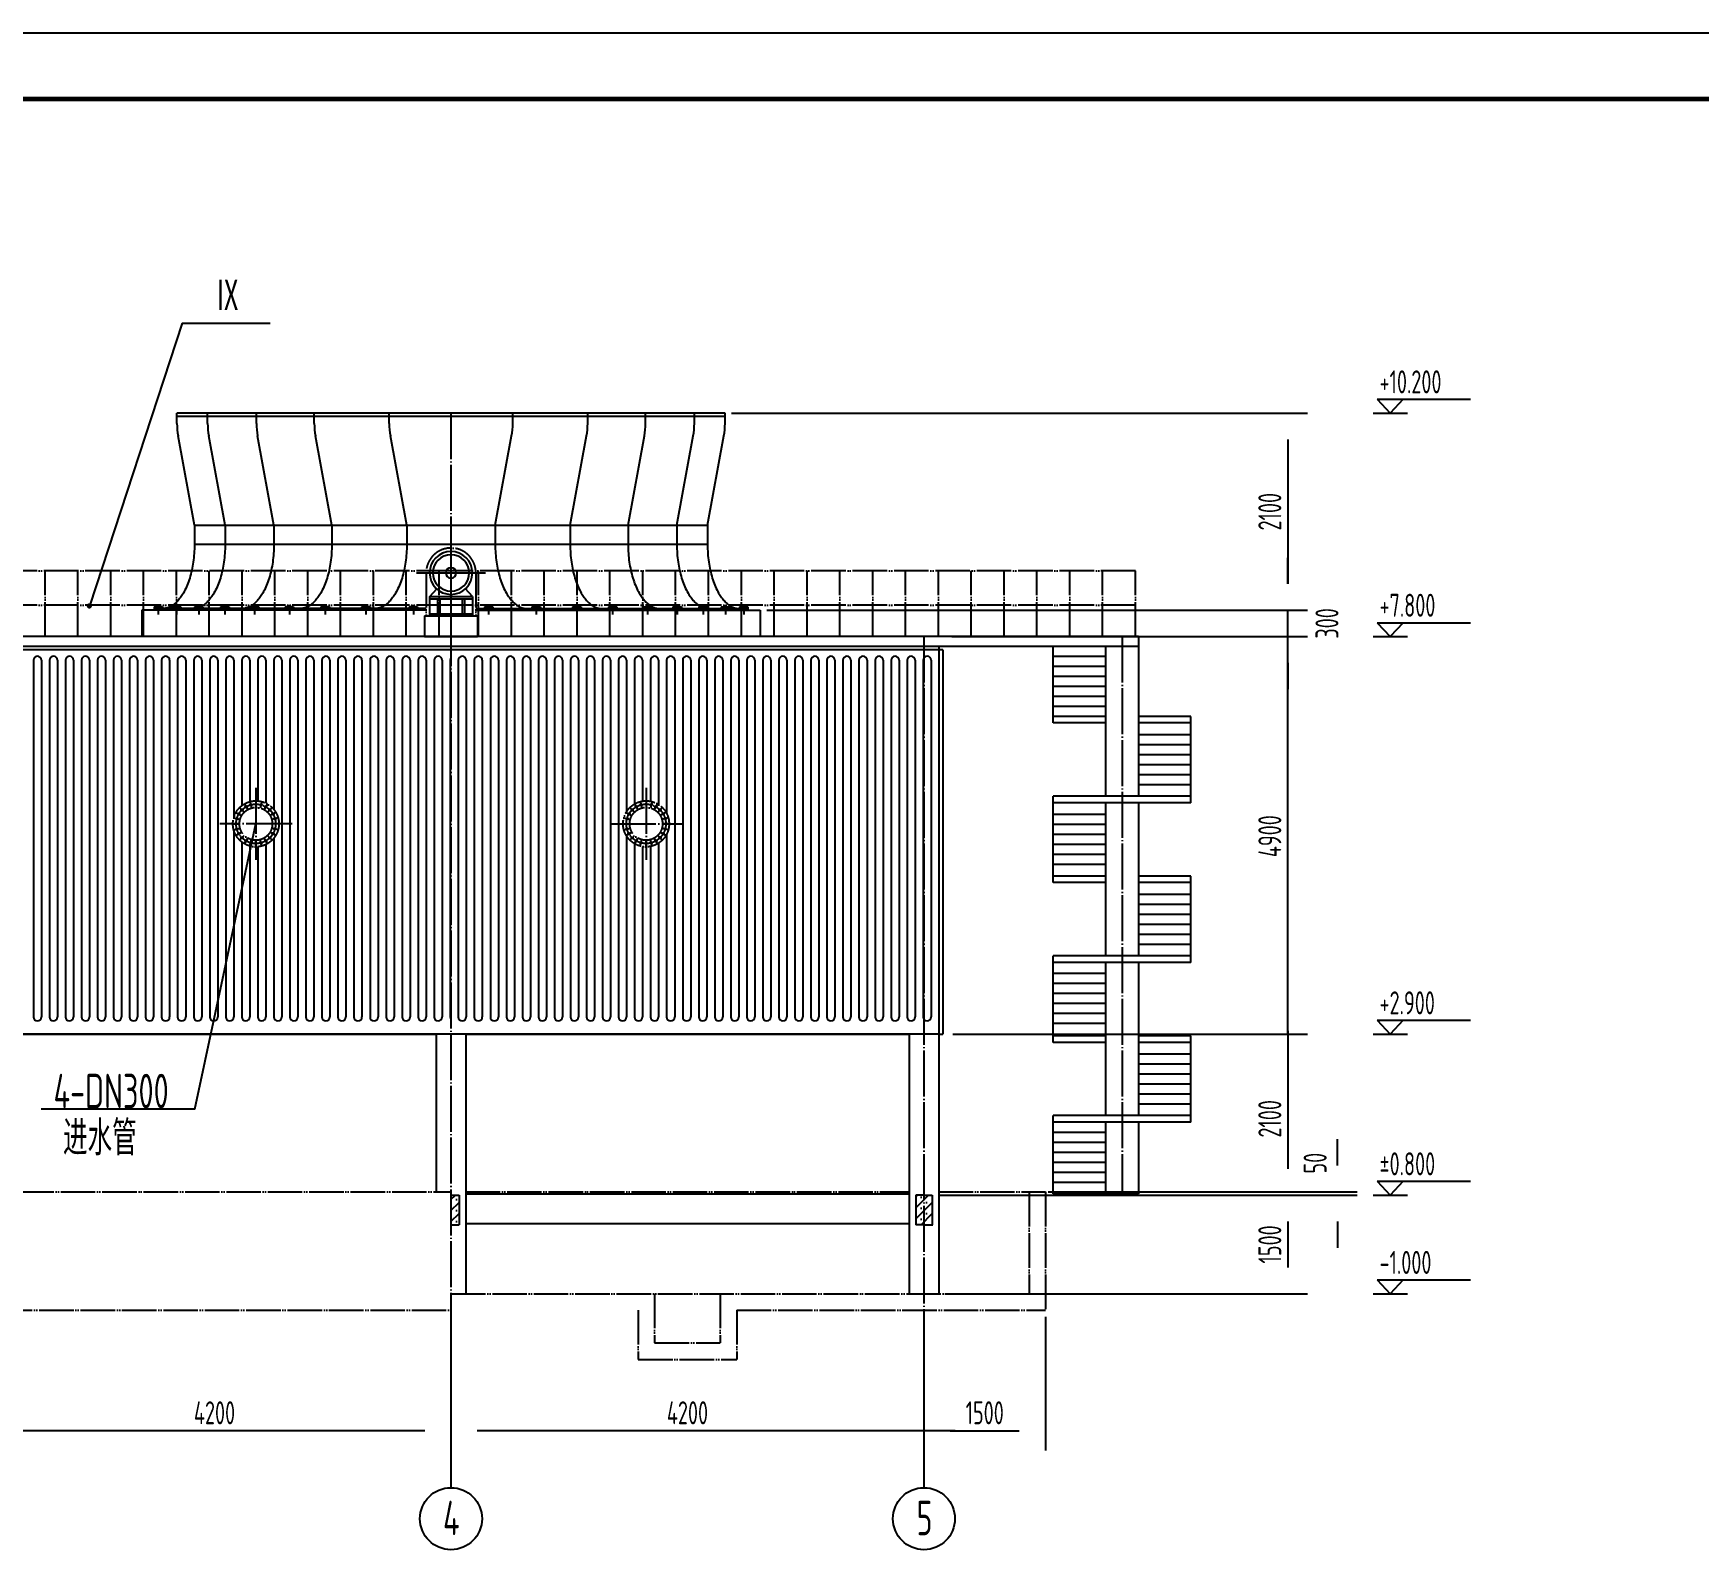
# Model space of a CAD drawing. Extents: x -1000 to 98460, y -3573 to 73239.
# Drawn here: x 23377 to 48730, y 32752 to 55827 of the extents above; entities that cross this region are included whole.
import ezdxf

# ---------------------------------------------------------------- set-up
doc = ezdxf.new("R2010")
doc.units = 0
doc.header["$LTSCALE"] = 35
doc.linetypes.add('S', pattern=[18, 15, -1, 0, -1, 0, -1])
doc.linetypes.add('Z', pattern=[22.5, 20, -1, 0.5, -1])
doc.layers.get('0').update_dxf_attribs({"linetype": 'CONTINUOUS'})
for name, color, linetype in [('2', 2, 'CONTINUOUS'), ('4', 1, 'Z'), ('5', 4, 'S'), ('6', 3, 'CONTINUOUS')]:
    doc.layers.add(name, color=color, linetype=linetype)
doc.styles.add('CXF', font='ascii.shx', dxfattribs={"width": 0.75, "bigfont": 'hz.shx'})

# ---------------------------------------------------------------- blocks, each defined once
blk = doc.blocks.new('ARROW')
at = {"layer": '6'}
blk.add_lwpolyline([(0, 0, 0, 0.2, 0), (-1, 0, 0, 0, 0), (-2, 0, 0, 0, 0)], format="xyseb", dxfattribs=at)

msp = doc.modelspace()

# ---------------------------------------------------------------- hatches: boundary and pattern name
at = {"layer": '6'}
h = msp.add_hatch(dxfattribs=at)
h.set_pattern_fill('SACNCR', color=256, scale=50, style=0)
h.set_pattern_definition([(45, (-71123.25, -7213.7), (-84.1899, 84.1899), []), (45, (-71039.06, -7213.7), (-84.1899, 84.1899), [0, -119.0625])])
h.paths.add_polyline_path([(29861, 38147), (29736, 38147), (29736, 37697), (29861, 37697)])
h = msp.add_hatch(dxfattribs=at)
h.set_pattern_fill('SACNCR', color=256, scale=50, style=0)
h.set_pattern_definition([(45, (-71123.25, -4313.7), (-84.1899, 84.1899), []), (45, (-71039.06, -4313.7), (-84.1899, 84.1899), [0, -119.0625])])
h.paths.add_polyline_path([(36936, 38147), (36811, 38147), (36811, 37697), (36936, 37697)])
h.paths.add_polyline_path([(37061, 38147), (36936, 38147), (36936, 37697), (37061, 37697)])

# ---------------------------------------------------------------- linework, layer by layer
for p, q in [((83100, 55827), (-1000, 55827)), ((82100, 54827), (1500, 54827))]:
    msp.add_line(p, q)
at = {"const_width": 70}
msp.add_lwpolyline([(1500, 54827), (82100, 54827)], dxfattribs=at)
at = {"layer": '2'}
for p, q in [((29736, 50047), (25564, 50047)), ((25564, 49888), (25564, 50047)), ((29736, 49997), (25564, 49997)), ((26031, 49888), (26031, 50047)), ((26774, 49888), (26774, 50047)), ((27655, 49888), (27655, 50047)), ((28796, 49888), (28796, 50047)), ((33908, 50047), (29736, 50047)), ((33908, 49997), (29736, 49997)), ((30676, 49888), (30676, 50047)), ((31817, 49888), (31817, 50047)), ((32698, 49888), (32698, 50047)), ((33441, 49888), (33441, 50047)), ((33908, 49888), (33908, 50047)), ((25831, 48342), (25581, 49703)), ((26298, 48342), (26047, 49703)), ((27041, 48342), (26791, 49703)), ((27923, 48342), (27672, 49703)), ((29063, 48342), (28813, 49703)), ((30409, 48342), (30659, 49703)), ((31549, 48342), (31800, 49703)), ((32431, 48342), (32681, 49703)), ((33174, 48342), (33424, 49703)), ((33641, 48342), (33891, 49703)), ((25831, 48347), (25831, 48047)), ((25831, 48342), (33641, 48342)), ((26298, 48347), (26298, 48047)), ((27041, 48347), (27041, 48047)), ((27922, 48347), (27922, 48047)), ((29063, 48347), (29063, 48047)), ((30409, 48347), (30409, 48047)), ((31550, 48347), (31550, 48047)), ((32431, 48347), (32431, 48047)), ((33174, 48347), (33174, 48047)), ((33641, 48347), (33641, 48047)), ((33641, 48047), (25831, 48047)), ((29410, 47255), (29410, 46960)), ((29410, 47255), (29736, 47255)), ((29410, 47220), (29736, 47220)), ((29412, 47255), (29519, 47373)), ((29531, 47220), (29531, 46995)), ((29566, 47220), (29566, 46995)), ((29736, 47255), (30064, 47255)), ((29736, 47220), (30064, 47220)), ((29908, 47220), (29908, 46995)), ((29943, 47220), (29943, 46995)), ((30062, 47255), (29955, 47373)), ((30062, 47255), (30062, 46960)), ((25029, 47047), (25029, 46647)), ((29357, 47047), (25029, 47047)), ((25346, 47097), (25218, 47097)), ((25218, 47097), (25218, 47047)), ((29357, 47072), (25218, 47072)), ((25346, 47097), (25346, 47072)), ((25622, 47097), (25493, 47097)), ((25493, 47097), (25493, 47072)), ((25622, 47097), (25622, 47072)), ((25832, 47097), (25832, 47072)), ((25960, 47097), (25832, 47097)), ((25960, 47097), (25960, 47072)), ((26228, 47097), (26228, 47072)), ((26357, 47097), (26228, 47097)), ((26357, 47097), (26357, 47072)), ((26682, 47097), (26682, 47072)), ((26810, 47097), (26682, 47097)), ((26810, 47097), (26810, 47072)), ((27210, 47097), (27210, 47072)), ((27339, 47097), (27210, 47097)), ((27339, 47097), (27339, 47072)), ((27756, 47097), (27756, 47072)), ((27884, 47097), (27756, 47097)), ((27884, 47097), (27884, 47072)), ((28376, 47097), (28376, 47072)), ((28505, 47097), (28376, 47097)), ((28505, 47097), (28505, 47072)), ((29100, 47097), (29100, 47072)), ((29228, 47097), (29100, 47097)), ((29228, 47097), (29228, 47072)), ((29331, 46960), (29331, 46647)), ((29331, 46960), (29736, 46960)), ((29410, 46995), (29736, 46995)), ((29736, 46995), (30062, 46995)), ((29736, 46960), (30141, 46960)), ((30115, 47072), (34254, 47072)), ((30115, 47047), (34443, 47047)), ((30141, 46960), (30141, 46647)), ((30244, 47097), (30372, 47097)), ((30244, 47097), (30244, 47072)), ((30372, 47097), (30372, 47072)), ((30967, 47097), (31096, 47097)), ((30967, 47097), (30967, 47072)), ((31096, 47097), (31096, 47072)), ((31587, 47097), (31716, 47097)), ((31587, 47097), (31587, 47072)), ((31716, 47097), (31716, 47072)), ((32133, 47097), (32261, 47097)), ((32133, 47097), (32133, 47072)), ((32261, 47097), (32261, 47072)), ((32661, 47097), (32790, 47097)), ((32661, 47097), (32661, 47072)), ((32790, 47097), (32790, 47072)), ((33115, 47097), (33243, 47097)), ((33115, 47097), (33115, 47072)), ((33243, 47097), (33243, 47072)), ((33511, 47097), (33640, 47097)), ((33511, 47097), (33511, 47072)), ((33640, 47097), (33640, 47072)), ((33850, 47097), (33850, 47072)), ((33850, 47097), (33979, 47097)), ((33979, 47097), (33979, 47072)), ((34126, 47097), (34254, 47097)), ((34126, 47097), (34126, 47072)), ((34254, 47097), (34254, 47047)), ((34443, 47047), (34443, 46647)), ((29736, 46647), (22536, 46647)), ((29736, 46497), (22536, 46497)), ((29736, 46447), (22536, 46447)), ((29331, 46647), (29736, 46647)), ((40201, 46647), (29736, 46647)), ((29736, 46647), (30141, 46647)), ((40201, 46497), (29736, 46497)), ((37221, 46447), (29736, 46447)), ((37161, 46497), (37161, 36647)), ((37221, 46447), (37221, 40597)), ((40201, 46647), (40201, 46497)), ((23379, 46286), (23379, 40858)), ((23501, 46286), (23501, 40858)), ((23623, 46286), (23623, 40858)), ((23745, 46286), (23745, 40858)), ((23867, 46286), (23867, 40858)), ((23989, 46286), (23989, 40858)), ((24111, 46286), (24111, 40858)), ((24233, 46286), (24233, 40858)), ((24355, 46286), (24355, 40858)), ((24477, 46286), (24477, 40858)), ((24599, 46286), (24599, 40858)), ((24721, 46286), (24721, 40858)), ((24843, 46286), (24843, 40858)), ((24965, 46286), (24965, 40858)), ((25087, 46286), (25087, 40858)), ((25209, 46286), (25209, 40858)), ((25331, 46286), (25331, 40858)), ((25453, 46286), (25453, 40858)), ((25575, 46286), (25575, 40858)), ((25697, 46286), (25697, 40858)), ((25819, 46286), (25819, 40858)), ((25941, 46286), (25941, 40858)), ((26063, 46286), (26063, 40858)), ((26185, 46286), (26185, 40858)), ((26307, 46286), (26307, 40858)), ((26429, 46286), (26429, 43891)), ((26551, 46286), (26551, 44073)), ((26673, 46286), (26673, 44134)), ((26795, 46286), (26795, 44146)), ((26917, 46286), (26917, 44113)), ((27039, 46286), (27039, 44016)), ((27161, 46286), (27161, 40858)), ((27283, 46286), (27283, 40858)), ((27405, 46286), (27405, 40858)), ((27527, 46286), (27527, 40858)), ((27649, 46286), (27649, 40858)), ((27771, 46286), (27771, 40858)), ((27893, 46286), (27893, 40858)), ((28015, 46286), (28015, 40858)), ((28137, 46286), (28137, 40858)), ((28259, 46286), (28259, 40858)), ((28381, 46286), (28381, 40858)), ((28503, 46286), (28503, 40858)), ((28625, 46286), (28625, 40858)), ((28747, 46286), (28747, 40858)), ((28869, 46286), (28869, 40858)), ((28991, 46286), (28991, 40858)), ((29113, 46286), (29113, 40858)), ((29235, 46286), (29235, 40858)), ((29357, 46286), (29357, 40858)), ((29479, 46286), (29479, 40858)), ((29601, 46286), (29601, 40858)), ((29723, 46286), (29723, 40858)), ((29725, 46286), (29725, 40858)), ((29847, 46286), (29847, 40858)), ((29969, 46286), (29969, 40858)), ((30091, 46286), (30091, 40858)), ((30213, 46286), (30213, 40858)), ((30335, 46286), (30335, 40858)), ((30457, 46286), (30457, 40858)), ((30579, 46286), (30579, 40858)), ((30701, 46286), (30701, 40858)), ((30823, 46286), (30823, 40858)), ((30945, 46286), (30945, 40858)), ((31067, 46286), (31067, 40858)), ((31189, 46286), (31189, 40858)), ((31311, 46286), (31311, 40858)), ((31433, 46286), (31433, 40858)), ((31555, 46286), (31555, 40858)), ((31677, 46286), (31677, 40858)), ((31799, 46286), (31799, 40858)), ((31921, 46286), (31921, 40858)), ((32043, 46286), (32043, 40858)), ((32165, 46286), (32165, 40858)), ((32287, 46286), (32287, 40858)), ((32409, 46286), (32409, 43982)), ((32531, 46286), (32531, 44100)), ((32653, 46286), (32653, 44143)), ((32775, 46286), (32775, 44140)), ((32897, 46286), (32897, 44090)), ((33019, 46286), (33019, 43954)), ((33141, 46286), (33141, 40858)), ((33263, 46286), (33263, 40858)), ((33385, 46286), (33385, 40858)), ((33507, 46286), (33507, 40858)), ((33629, 46286), (33629, 40858)), ((33751, 46286), (33751, 40858)), ((33873, 46286), (33873, 40858)), ((33995, 46286), (33995, 40858)), ((34117, 46286), (34117, 40858)), ((34239, 46286), (34239, 40858)), ((34361, 46286), (34361, 40858)), ((34483, 46286), (34483, 40858)), ((34605, 46286), (34605, 40858)), ((34727, 46286), (34727, 40858)), ((34849, 46286), (34849, 40858)), ((34971, 46286), (34971, 40858)), ((35093, 46286), (35093, 40858)), ((35215, 46286), (35215, 40858)), ((35337, 46286), (35337, 40858)), ((35459, 46286), (35459, 40858)), ((35581, 46286), (35581, 40858)), ((35703, 46286), (35703, 40858)), ((35825, 46286), (35825, 40858)), ((35947, 46286), (35947, 40858)), ((36069, 46286), (36069, 40858)), ((36191, 46286), (36191, 40858)), ((36313, 46286), (36313, 40858)), ((36435, 46286), (36435, 40858)), ((36557, 46286), (36557, 40858)), ((36679, 46286), (36679, 40858)), ((36801, 46286), (36801, 40858)), ((36923, 46286), (36923, 40858)), ((37045, 46286), (37045, 40858)), ((26429, 43702), (26429, 40858)), ((32409, 43612), (32409, 40858)), ((33019, 43640), (33019, 40858)), ((26551, 43521), (26551, 40858)), ((26673, 43460), (26673, 40858)), ((26795, 43448), (26795, 40858)), ((26917, 43481), (26917, 40858)), ((27039, 43578), (27039, 40858)), ((32531, 43494), (32531, 40858)), ((32653, 43451), (32653, 40858)), ((32775, 43454), (32775, 40858)), ((32897, 43504), (32897, 40858)), ((29736, 40597), (22536, 40597)), ((22761, 40597), (29511, 40597)), ((29511, 40597), (29511, 38197)), ((37161, 40597), (29736, 40597)), ((29961, 40597), (29961, 36647)), ((29961, 40597), (36711, 40597)), ((36711, 40597), (36711, 36647)), ((37161, 40597), (37221, 40597)), ((29736, 38147), (29861, 38147)), ((29736, 38147), (29861, 38147)), ((29861, 38147), (29861, 37697)), ((29961, 38167), (36711, 38167)), ((36936, 38147), (36811, 38147)), ((36936, 38147), (36811, 38147)), ((36811, 38147), (36811, 37697)), ((36936, 38147), (37061, 38147)), ((36936, 38147), (37061, 38147)), ((37061, 38147), (37061, 37697)), ((29736, 37697), (29861, 37697)), ((29736, 37697), (29861, 37697)), ((29961, 37717), (36711, 37717)), ((36936, 37697), (36811, 37697)), ((36936, 37697), (36811, 37697)), ((36936, 37697), (37061, 37697)), ((36936, 37697), (37061, 37697))]:
    msp.add_line(p, q, dxfattribs=at)
for centre, radius, start, end in [((26589, 49888), 1025, 180, 190.4335), ((27056, 49888), 1025, 180, 190.4335), ((27799, 49888), 1025, 180, 190.4335), ((28680, 49888), 1025, 180, 190.4335), ((29821, 49888), 1025, 180, 190.4335), ((29651, 49888), 1025, 349.5665, 0), ((30792, 49888), 1025, 349.5665, 0), ((31673, 49888), 1025, 349.5665, 0), ((32416, 49888), 1025, 349.5665, 0), ((32883, 49888), 1025, 349.5665, 0), ((29736, 47615), 326, 90, 270), ((29736, 47615), 326, 270, 90), ((29736, 47615), 276, 90, 270), ((29736, 47615), 276, 270, 90), ((23440, 46286), 61, 0, 180), ((23684, 46286), 61, 0, 180), ((23928, 46286), 61, 0, 180), ((24172, 46286), 61, 0, 180), ((24416, 46286), 61, 0, 180), ((24660, 46286), 61, 0, 180), ((24904, 46286), 61, 0, 180), ((25148, 46286), 61, 0, 180), ((25392, 46286), 61, 0, 180), ((25636, 46286), 61, 0, 180), ((25880, 46286), 61, 0, 180), ((26124, 46286), 61, 0, 180), ((26368, 46286), 61, 0, 180), ((26612, 46286), 61, 0, 180), ((26856, 46286), 61, 0, 180), ((27100, 46286), 61, 0, 180), ((27344, 46286), 61, 0, 180), ((27588, 46286), 61, 0, 180), ((27832, 46286), 61, 0, 180), ((28076, 46286), 61, 0, 180), ((28320, 46286), 61, 0, 180), ((28564, 46286), 61, 0, 180), ((28808, 46286), 61, 0, 180), ((29052, 46286), 61, 0, 180), ((29296, 46286), 61, 0, 180), ((29540, 46286), 61, 0, 180), ((29784, 46286), 61, 141.8954, 180), ((29908, 46286), 61, 0, 180), ((30152, 46286), 61, 0, 180), ((30396, 46286), 61, 0, 180), ((30640, 46286), 61, 0, 180), ((30884, 46286), 61, 0, 180), ((31128, 46286), 61, 0, 180), ((31372, 46286), 61, 0, 180), ((31616, 46286), 61, 0, 180), ((31860, 46286), 61, 0, 180), ((32104, 46286), 61, 0, 180), ((32348, 46286), 61, 0, 180), ((32592, 46286), 61, 0, 180), ((32836, 46286), 61, 0, 180), ((33080, 46286), 61, 0, 180), ((33324, 46286), 61, 0, 180), ((33568, 46286), 61, 0, 180), ((33812, 46286), 61, 0, 180), ((34056, 46286), 61, 0, 180), ((34300, 46286), 61, 0, 180), ((34544, 46286), 61, 0, 180), ((34788, 46286), 61, 0, 180), ((35032, 46286), 61, 0, 180), ((35276, 46286), 61, 0, 180), ((35520, 46286), 61, 0, 180), ((35764, 46286), 61, 0, 180), ((36008, 46286), 61, 0, 180), ((36252, 46286), 61, 0, 180), ((36496, 46286), 61, 0, 180), ((36740, 46286), 61, 0, 180), ((36984, 46286), 61, 0, 180), ((23440, 40858), 61, 180, 0), ((23684, 40858), 61, 180, 0), ((23928, 40858), 61, 180, 0), ((24172, 40858), 61, 180, 0), ((24416, 40858), 61, 180, 0), ((24660, 40858), 61, 180, 0), ((24904, 40858), 61, 180, 0), ((25148, 40858), 61, 180, 0), ((25392, 40858), 61, 180, 0), ((25636, 40858), 61, 180, 0), ((25880, 40858), 61, 180, 0), ((26124, 40858), 61, 180, 0), ((26368, 40858), 61, 180, 0), ((26612, 40858), 61, 180, 0), ((26856, 40858), 61, 180, 0), ((27100, 40858), 61, 180, 0), ((27344, 40858), 61, 180, 0), ((27588, 40858), 61, 180, 0), ((27832, 40858), 61, 180, 0), ((28076, 40858), 61, 180, 0), ((28320, 40858), 61, 180, 0), ((28564, 40858), 61, 180, 0), ((28808, 40858), 61, 180, 0), ((29052, 40858), 61, 180, 0), ((29296, 40858), 61, 180, 0), ((29540, 40858), 61, 180, 0), ((29784, 40858), 61, 180, 218.1046), ((29908, 40858), 61, 180, 0), ((30152, 40858), 61, 180, 0), ((30396, 40858), 61, 180, 0), ((30640, 40858), 61, 180, 0), ((30884, 40858), 61, 180, 0), ((31128, 40858), 61, 180, 0), ((31372, 40858), 61, 180, 0), ((31616, 40858), 61, 180, 0), ((31860, 40858), 61, 180, 0), ((32104, 40858), 61, 180, 0), ((32348, 40858), 61, 180, 0), ((32592, 40858), 61, 180, 0), ((32836, 40858), 61, 180, 0), ((33080, 40858), 61, 180, 0), ((33324, 40858), 61, 180, 0), ((33568, 40858), 61, 180, 0), ((33812, 40858), 61, 180, 0), ((34056, 40858), 61, 180, 0), ((34300, 40858), 61, 180, 0), ((34544, 40858), 61, 180, 0), ((34788, 40858), 61, 180, 0), ((35032, 40858), 61, 180, 0), ((35276, 40858), 61, 180, 0), ((35520, 40858), 61, 180, 0), ((35764, 40858), 61, 180, 0), ((36008, 40858), 61, 180, 0), ((36252, 40858), 61, 180, 0), ((36496, 40858), 61, 180, 0), ((36740, 40858), 61, 180, 0), ((36984, 40858), 61, 180, 0)]:
    msp.add_arc(centre, radius, start, end, dxfattribs=at)
for points in [[(25831, 48047), (25831, 48024), (25831, 48001), (25828, 47934), (25825, 47889), (25816, 47802), (25810, 47759), (25794, 47675), (25785, 47634), (25765, 47555), (25753, 47517), (25727, 47444), (25713, 47410), (25682, 47345), (25666, 47315), (25634, 47265), (25620, 47244), (25589, 47205), (25574, 47187), (25542, 47156), (25525, 47142), (25492, 47118), (25476, 47108), (25442, 47091), (25425, 47085), (25391, 47076), (25374, 47073), (25353, 47072), (25350, 47072), (25346, 47072)], [(26298, 48047), (26298, 48024), (26297, 48001), (26295, 47934), (26292, 47889), (26282, 47802), (26276, 47759), (26261, 47675), (26252, 47634), (26231, 47555), (26219, 47517), (26193, 47444), (26179, 47410), (26149, 47345), (26132, 47315), (26101, 47265), (26086, 47244), (26056, 47205), (26040, 47187), (26008, 47156), (25992, 47142), (25959, 47118), (25942, 47108), (25908, 47091), (25892, 47085), (25858, 47076), (25841, 47073), (25820, 47072), (25816, 47072), (25813, 47072)], [(27041, 48047), (27041, 48024), (27040, 48001), (27038, 47934), (27035, 47889), (27025, 47802), (27019, 47759), (27004, 47675), (26995, 47634), (26974, 47555), (26963, 47517), (26937, 47444), (26922, 47410), (26892, 47345), (26875, 47315), (26844, 47265), (26829, 47244), (26799, 47205), (26783, 47187), (26751, 47156), (26735, 47142), (26702, 47118), (26685, 47108), (26652, 47091), (26635, 47085), (26601, 47076), (26584, 47073), (26563, 47072), (26559, 47072), (26556, 47072)], [(27922, 48047), (27922, 48024), (27922, 48001), (27919, 47934), (27916, 47889), (27907, 47802), (27901, 47759), (27886, 47675), (27877, 47634), (27856, 47555), (27844, 47517), (27818, 47444), (27804, 47410), (27773, 47345), (27757, 47315), (27725, 47265), (27711, 47244), (27680, 47205), (27665, 47187), (27633, 47156), (27617, 47142), (27584, 47118), (27567, 47108), (27533, 47091), (27516, 47085), (27482, 47076), (27465, 47073), (27445, 47072), (27441, 47072), (27437, 47072)], [(29063, 48047), (29063, 48024), (29062, 48001), (29060, 47934), (29057, 47889), (29048, 47802), (29041, 47759), (29026, 47675), (29017, 47634), (28996, 47555), (28985, 47517), (28959, 47444), (28944, 47410), (28914, 47345), (28897, 47315), (28866, 47265), (28851, 47244), (28821, 47205), (28805, 47187), (28774, 47156), (28757, 47142), (28724, 47118), (28707, 47108), (28674, 47091), (28657, 47085), (28623, 47076), (28606, 47073), (28585, 47072), (28581, 47072), (28578, 47072)], [(30409, 48047), (30409, 48024), (30409, 48001), (30412, 47934), (30415, 47889), (30424, 47802), (30430, 47759), (30446, 47675), (30455, 47634), (30475, 47555), (30487, 47517), (30513, 47444), (30527, 47410), (30558, 47345), (30574, 47315), (30606, 47265), (30620, 47244), (30651, 47205), (30666, 47187), (30698, 47156), (30715, 47142), (30748, 47118), (30764, 47108), (30798, 47091), (30815, 47085), (30849, 47076), (30866, 47073), (30887, 47072), (30890, 47072), (30894, 47072)], [(31550, 48047), (31550, 48024), (31550, 48001), (31553, 47934), (31556, 47889), (31565, 47802), (31571, 47759), (31586, 47675), (31595, 47634), (31616, 47555), (31628, 47517), (31654, 47444), (31668, 47410), (31699, 47345), (31715, 47315), (31746, 47265), (31761, 47244), (31791, 47205), (31807, 47187), (31839, 47156), (31855, 47142), (31888, 47118), (31905, 47108), (31939, 47091), (31956, 47085), (31990, 47076), (32007, 47073), (32027, 47072), (32031, 47072), (32035, 47072)], [(32431, 48047), (32431, 48024), (32432, 48001), (32434, 47934), (32437, 47889), (32446, 47802), (32452, 47759), (32468, 47675), (32477, 47634), (32498, 47555), (32509, 47517), (32535, 47444), (32549, 47410), (32580, 47345), (32596, 47315), (32628, 47265), (32643, 47244), (32673, 47205), (32688, 47187), (32720, 47156), (32737, 47142), (32770, 47118), (32786, 47108), (32820, 47091), (32837, 47085), (32871, 47076), (32888, 47073), (32909, 47072), (32912, 47072), (32916, 47072)], [(33174, 48047), (33174, 48024), (33175, 48001), (33177, 47934), (33180, 47889), (33189, 47802), (33196, 47759), (33211, 47675), (33220, 47634), (33241, 47555), (33252, 47517), (33278, 47444), (33293, 47410), (33323, 47345), (33340, 47315), (33371, 47265), (33386, 47244), (33416, 47205), (33432, 47187), (33464, 47156), (33480, 47142), (33513, 47118), (33530, 47108), (33563, 47091), (33580, 47085), (33614, 47076), (33631, 47073), (33652, 47072), (33656, 47072), (33659, 47072)], [(33641, 48047), (33641, 48024), (33641, 48001), (33644, 47934), (33647, 47889), (33656, 47802), (33662, 47759), (33677, 47675), (33687, 47634), (33707, 47555), (33719, 47517), (33745, 47444), (33759, 47410), (33790, 47345), (33806, 47315), (33838, 47265), (33852, 47244), (33883, 47205), (33898, 47187), (33930, 47156), (33946, 47142), (33980, 47118), (33996, 47108), (34030, 47091), (34047, 47085), (34081, 47076), (34098, 47073), (34119, 47072), (34122, 47072), (34126, 47072)]]:
    msp.add_open_spline(points, degree=3, knots=[4.712389, 4.712389, 4.712389, 4.712389, 4.782114, 4.782114, 4.917727, 4.917727, 5.05334, 5.05334, 5.188953, 5.188953, 5.324567, 5.324567, 5.46018, 5.46018, 5.595793, 5.595793, 5.706344, 5.706344, 5.816895, 5.816895, 5.927447, 5.927447, 6.037998, 6.037998, 6.148549, 6.148549, 6.259101, 6.259101, 6.283185, 6.283185, 6.283185, 6.283185], dxfattribs=at)
at = {"layer": '4'}
for p, q in [((29736, 50047), (29736, 34804)), ((29736, 50047), (29736, 34804)), ((29736, 48101), (29736, 46447)), ((29736, 48101), (29736, 46447)), ((29213, 47615), (29736, 47615)), ((29736, 47615), (30259, 47615)), ((25280, 47127), (25280, 46985)), ((25557, 47127), (25557, 46985)), ((25896, 47127), (25896, 46985)), ((26293, 47127), (26293, 46985)), ((26746, 47127), (26746, 46985)), ((27275, 47127), (27275, 46985)), ((27820, 47127), (27820, 46985)), ((28440, 47127), (28440, 46985)), ((29164, 47127), (29164, 46985)), ((30308, 47127), (30308, 46985)), ((31031, 47127), (31031, 46985)), ((31652, 47127), (31652, 46985)), ((32197, 47127), (32197, 46985)), ((32726, 47127), (32726, 46985)), ((33179, 47127), (33179, 46985)), ((33576, 47127), (33576, 46985)), ((33914, 47127), (33914, 46985)), ((34192, 47127), (34192, 46985)), ((36936, 46647), (36936, 34804)), ((39951, 46647), (39951, 38167)), ((26675, 44135), (26701, 44038)), ((26766, 44347), (26766, 43247)), ((26766, 44147), (26766, 44047)), ((26857, 44135), (26831, 44038)), ((32615, 44135), (32641, 44038)), ((32706, 44347), (32706, 43247)), ((32706, 44147), (32706, 44047)), ((32797, 44135), (32771, 44038)), ((26428, 43888), (26524, 43862)), ((26463, 43972), (26549, 43922)), ((26518, 44044), (26589, 43974)), ((26591, 44100), (26641, 44013)), ((26941, 44100), (26891, 44013)), ((27013, 44044), (26943, 43974)), ((27069, 43972), (26982, 43922)), ((27104, 43888), (27007, 43862)), ((32368, 43888), (32464, 43862)), ((32403, 43972), (32489, 43922)), ((32458, 44044), (32529, 43974)), ((32531, 44100), (32581, 44013)), ((32881, 44100), (32831, 44013)), ((32953, 44044), (32883, 43974)), ((33009, 43972), (32922, 43922)), ((33044, 43888), (32947, 43862)), ((27316, 43797), (26216, 43797)), ((26416, 43797), (26516, 43797)), ((26428, 43706), (26524, 43732)), ((26463, 43622), (26549, 43672)), ((26518, 43549), (26589, 43620)), ((27013, 43549), (26943, 43620)), ((27069, 43622), (26982, 43672)), ((27104, 43706), (27007, 43732)), ((27116, 43797), (27016, 43797)), ((32156, 43797), (33256, 43797)), ((32356, 43797), (32456, 43797)), ((32368, 43706), (32464, 43732)), ((32403, 43622), (32489, 43672)), ((32458, 43549), (32529, 43620)), ((32953, 43549), (32883, 43620)), ((33009, 43622), (32922, 43672)), ((33044, 43706), (32947, 43732)), ((33056, 43797), (32956, 43797)), ((26591, 43494), (26641, 43580)), ((26675, 43459), (26701, 43555)), ((26766, 43447), (26766, 43547)), ((26857, 43459), (26831, 43555)), ((26941, 43494), (26891, 43580)), ((32531, 43494), (32581, 43580)), ((32615, 43459), (32641, 43555)), ((32706, 43447), (32706, 43547)), ((32797, 43459), (32771, 43555)), ((32881, 43494), (32831, 43580))]:
    msp.add_line(p, q, dxfattribs=at)
for centre in [(26766, 43797), (32706, 43797)]:
    msp.add_circle(centre, 300, dxfattribs=at)
at = {"layer": '5'}
for p, q in [((29736, 47647), (22536, 47647)), ((23556, 46647), (23556, 47647)), ((24056, 46647), (24056, 47647)), ((24556, 46647), (24556, 47647)), ((25056, 46647), (25056, 47647)), ((25556, 46647), (25556, 47647)), ((26056, 46647), (26056, 47647)), ((26556, 46647), (26556, 47647)), ((27056, 46647), (27056, 47647)), ((27556, 46647), (27556, 47647)), ((28056, 46647), (28056, 47647)), ((28556, 46647), (28556, 47647)), ((29056, 46647), (29056, 47647)), ((29357, 47615), (29357, 46960)), ((29556, 46647), (29556, 47647)), ((40156, 47647), (29736, 47647)), ((30115, 47615), (30115, 46960)), ((30156, 46647), (30156, 47647)), ((30656, 46647), (30656, 47647)), ((31156, 46647), (31156, 47647)), ((31656, 46647), (31656, 47647)), ((32156, 46647), (32156, 47647)), ((32656, 46647), (32656, 47647)), ((33156, 46647), (33156, 47647)), ((33656, 46647), (33656, 47647)), ((34156, 46647), (34156, 47647)), ((34656, 46647), (34656, 47647)), ((35156, 46647), (35156, 47647)), ((35656, 46647), (35656, 47647)), ((36156, 46647), (36156, 47647)), ((36656, 46647), (36656, 47647)), ((37156, 46647), (37156, 47647)), ((37656, 46647), (37656, 47647)), ((38156, 46647), (38156, 47647)), ((38656, 46647), (38656, 47647)), ((39156, 46647), (39156, 47647)), ((39656, 46647), (39656, 47647)), ((40156, 46647), (40156, 47647)), ((29736, 47126), (22536, 47126)), ((40156, 47126), (29736, 47126)), ((22536, 38197), (29736, 38197)), ((29961, 38197), (36711, 38197)), ((37161, 38197), (38786, 38197)), ((37161, 38147), (37251, 38147)), ((38536, 38197), (38536, 36647)), ((38786, 38197), (38786, 36397)), ((29736, 36647), (38536, 36647)), ((32836, 36647), (32836, 35897)), ((33836, 36647), (33836, 35897)), ((19686, 36397), (29736, 36397)), ((32586, 36397), (32586, 35647)), ((34086, 36397), (34086, 35647)), ((34086, 36397), (38786, 36397)), ((32836, 35897), (33836, 35897)), ((32586, 35647), (34086, 35647))]:
    msp.add_line(p, q, dxfattribs=at)
for centre, radius in [((26766, 43797), 350), ((32706, 43797), 350), ((26476, 43875), 12), ((26506, 43947), 12), ((26766, 43797), 250), ((26554, 44009), 12), ((26616, 44057), 12), ((26688, 44087), 12), ((26766, 44097), 12), ((26844, 44087), 12), ((26916, 44057), 12), ((26978, 44009), 12), ((27026, 43947), 12), ((27056, 43875), 12), ((32416, 43875), 12), ((32446, 43947), 12), ((32706, 43797), 250), ((32494, 44009), 12), ((32556, 44057), 12), ((32628, 44087), 12), ((32706, 44097), 12), ((32784, 44087), 12), ((32856, 44057), 12), ((32918, 44009), 12), ((32966, 43947), 12), ((32996, 43875), 12), ((26466, 43797), 12), ((26476, 43719), 12), ((26506, 43647), 12), ((27026, 43647), 12), ((27056, 43719), 12), ((27066, 43797), 12), ((32406, 43797), 12), ((32416, 43719), 12), ((32446, 43647), 12), ((32966, 43647), 12), ((32996, 43719), 12), ((33006, 43797), 12), ((26554, 43585), 12), ((26616, 43537), 12), ((26688, 43507), 12), ((26766, 43497), 12), ((26844, 43507), 12), ((26916, 43537), 12), ((26978, 43585), 12), ((32494, 43585), 12), ((32556, 43537), 12), ((32628, 43507), 12), ((32706, 43497), 12), ((32784, 43507), 12), ((32856, 43537), 12), ((32918, 43585), 12)]:
    msp.add_circle(centre, radius, dxfattribs=at)
for start, end in [(90, 180), (0, 90)]:
    msp.add_arc((29736, 47615), 379, start, end, dxfattribs=at)
at = {"layer": '6'}
for p, q in [((25641, 51418), (24239, 47126)), ((25641, 51418), (26981, 51418)), ((43833, 50258), (45257, 50258)), ((43833, 50258), (44031, 50047)), ((44230, 50258), (44031, 50047)), ((43775, 50047), (44295, 50047)), ((43833, 46858), (44031, 46647)), ((43833, 46858), (45257, 46858)), ((44230, 46858), (44031, 46647)), ((38901, 45332), (38901, 46497)), ((39701, 46497), (39701, 44217)), ((39701, 46497), (39701, 44217)), ((40201, 46497), (40201, 44217)), ((43775, 46647), (44295, 46647)), ((39701, 46344), (38901, 46344)), ((39701, 46192), (38901, 46192)), ((39701, 46040), (38901, 46040)), ((39701, 45888), (38901, 45888)), ((39701, 45736), (38901, 45736)), ((39701, 45584), (38901, 45584)), ((39701, 45432), (38901, 45432)), ((41001, 45432), (40201, 45432)), ((41001, 44117), (41001, 45432)), ((39701, 45332), (38901, 45332)), ((41001, 45332), (40201, 45332)), ((41001, 45153), (40201, 45153)), ((41001, 45001), (40201, 45001)), ((41001, 44849), (40201, 44849)), ((41001, 44697), (40201, 44697)), ((41001, 44545), (40201, 44545)), ((41001, 44393), (40201, 44393)), ((41001, 44217), (38901, 44217)), ((38901, 42902), (38901, 44217)), ((41001, 44117), (38901, 44117)), ((39701, 44117), (39701, 42740)), ((39701, 44117), (39701, 41787)), ((41001, 44217), (40201, 44217)), ((41001, 44217), (40201, 44217)), ((40201, 44117), (40201, 41787)), ((39701, 43938), (38901, 43938)), ((25837, 39454), (26766, 43797)), ((39701, 43786), (38901, 43786)), ((39701, 43634), (38901, 43634)), ((39701, 43482), (38901, 43482)), ((39701, 43330), (38901, 43330)), ((39701, 43178), (38901, 43178)), ((39701, 43002), (38901, 43002)), ((39701, 43002), (38901, 43002)), ((39701, 42902), (38901, 42902)), ((41001, 43002), (40201, 43002)), ((41001, 42902), (40201, 42902)), ((41001, 41687), (41001, 43002)), ((41001, 42723), (40201, 42723)), ((39701, 42557), (39701, 41787)), ((39701, 42557), (39701, 41787)), ((41001, 42571), (40201, 42571)), ((41001, 42419), (40201, 42419)), ((41001, 42267), (40201, 42267)), ((41001, 42115), (40201, 42115)), ((41001, 41963), (40201, 41963)), ((41001, 41787), (38901, 41787)), ((38901, 40472), (38901, 41787)), ((41001, 41687), (38901, 41687)), ((39701, 41687), (39701, 39357)), ((39701, 41687), (39701, 39813)), ((39701, 41687), (39701, 39813)), ((40201, 41687), (40201, 39357)), ((39701, 41517), (38901, 41517)), ((39701, 41365), (38901, 41365)), ((39701, 41213), (38901, 41213)), ((39701, 41061), (38901, 41061)), ((39701, 40909), (38901, 40909)), ((39701, 40757), (38901, 40757)), ((39701, 40572), (38901, 40572)), ((39701, 40572), (38901, 40572)), ((41001, 40572), (40201, 40572)), ((41001, 39257), (41001, 40572)), ((43775, 40597), (44295, 40597)), ((43833, 40808), (45257, 40808)), ((43833, 40808), (44031, 40597)), ((44230, 40808), (44031, 40597)), ((39701, 40472), (38901, 40472)), ((41001, 40472), (40201, 40472)), ((41001, 40293), (40201, 40293)), ((41001, 40141), (40201, 40141)), ((41001, 39989), (40201, 39989)), ((41001, 39837), (40201, 39837)), ((41001, 39685), (40201, 39685)), ((25837, 39454), (23497, 39454)), ((38901, 38167), (38901, 39357)), ((41001, 39357), (38901, 39357)), ((41001, 39533), (40201, 39533)), ((41001, 39257), (38901, 39257)), ((39701, 39101), (38901, 39101)), ((39701, 39257), (39701, 38167)), ((40201, 39257), (40201, 38167)), ((39701, 38949), (38901, 38949)), ((39701, 38797), (38901, 38797)), ((39701, 38645), (38901, 38645)), ((39701, 38493), (38901, 38493)), ((39701, 38341), (38901, 38341)), ((43833, 38358), (44031, 38147)), ((43833, 38358), (45257, 38358)), ((44230, 38358), (44031, 38147)), ((40201, 38167), (38901, 38167)), ((39701, 38167), (38901, 38167)), ((43775, 38147), (44295, 38147)), ((43833, 36858), (45257, 36858)), ((43833, 36858), (44031, 36647)), ((44230, 36858), (44031, 36647)), ((43775, 36647), (44295, 36647))]:
    msp.add_line(p, q, dxfattribs=at)
at = {"layer": '6', "color": 3}
for p, q in [((34008, 50047), (42776, 50047)), ((42476, 49647), (42476, 47447)), ((42476, 47447), (42476, 47847)), ((34543, 47047), (42776, 47047)), ((34543, 47047), (42776, 47047)), ((42476, 40597), (42476, 47047)), ((37361, 46647), (42776, 46647)), ((37361, 46647), (42776, 46647)), ((42476, 46247), (42476, 45847)), ((37374, 40597), (42776, 40597)), ((42476, 40647), (42476, 38547)), ((43231, 38597), (43231, 38997)), ((37161, 38147), (43083, 38147)), ((37161, 38147), (43083, 38147)), ((37511, 38147), (43531, 38147)), ((38825, 38197), (43531, 38197)), ((42476, 37747), (42476, 37047)), ((43231, 37747), (43231, 37347)), ((37261, 36647), (42776, 36647)), ((29736, 36297), (29736, 33695)), ((29736, 36297), (29736, 33695)), ((29736, 36297), (29736, 33695)), ((29736, 36297), (29736, 33695)), ((36936, 36297), (36936, 33695)), ((36936, 36297), (36936, 33695)), ((36936, 36297), (36936, 34260)), ((38786, 36297), (38786, 34260)), ((29336, 34560), (22936, 34560)), ((37411, 34560), (30136, 34560)), ((36536, 34560), (36136, 34560)), ((37336, 34560), (38386, 34560))]:
    msp.add_line(p, q, dxfattribs=at)
at = {"layer": '6', "const_width": 40}
msp.add_lwpolyline([(24210, 47113, 1), (24250, 47113, 1)], format="xyb", close=True, dxfattribs=at)
at = {"layer": '6'}
for centre in [(29736, 33223), (29736, 33223), (36936, 33223)]:
    msp.add_circle(centre, 472, dxfattribs=at)
for start, end in [(90, 270), (270, 90)]:
    msp.add_arc((29736, 47615), 79.5, start, end, dxfattribs=at)

# ---------------------------------------------------------------- block references
at = {"layer": '6', "color": 3, "xscale": 400, "yscale": 400, "zscale": 400}
for p, rotation in [((42476, 50047), 90), ((42476, 47047), 270), ((42476, 47047), 270), ((42476, 46647), 90), ((42476, 46647), 90), ((42476, 40597), 270), ((42476, 40597), 90), ((42476, 38147), 270), ((43231, 38197), 270), ((42476, 38147), 90), ((43231, 38147), 90), ((42476, 36647), 270), ((29736, 34560), 180), ((36936, 34560), 180)]:
    msp.add_blockref('ARROW', p, dxfattribs=dict(at, rotation=rotation))
for p in [(29736, 34560), (29736, 34560), (36936, 34560), (36936, 34560), (38786, 34560)]:
    msp.add_blockref('ARROW', p, dxfattribs=at)

# ---------------------------------------------------------------- texts
at = {"layer": '6', "color": 3, "style": 'CXF', "width": 0.75}
for s, height, p in [('Ⅸ', 525, (26147, 51567)), ('+10.200', 350, (43872, 50348)), ('+7.800', 350, (43872, 46948)), ('+2.900', 350, (43872, 40898)), ('4-DN300', 525, (23685, 39468)), ('进水管', 525, (23829, 38753)), ('±0.800', 350, (43872, 38448)), ('-1.000', 350, (43872, 36948)), ('4', 525, (29615, 32971)), ('5', 525, (36822, 32971))]:
    msp.add_text(s, height=height, dxfattribs=at).set_placement(p)
at = {"layer": '6', "color": 3, "char_height": 350, "attachment_point": 5, "rotation": 90, "style": 'CXF'}
for s, insert in [('2100', (42201, 48547)), ('300', (43071, 46847)), ('4900', (42201, 43609)), ('2100', (42201, 39308)), ('\\A1;50', (42891, 38633)), ('\\A1;1500', (42201, 37397))]:
    msp.add_mtext(s, dxfattribs=dict(at, insert=insert))
at = {"layer": '6', "color": 3, "char_height": 350, "attachment_point": 5, "style": 'CXF'}
for s, insert in [('\\A1;4200', (26136, 34835)), ('\\A1;4200', (33336, 34835)), ('\\A1;1500', (37861, 34835))]:
    msp.add_mtext(s, dxfattribs=dict(at, insert=insert))

doc.saveas('drawing.dxf')
